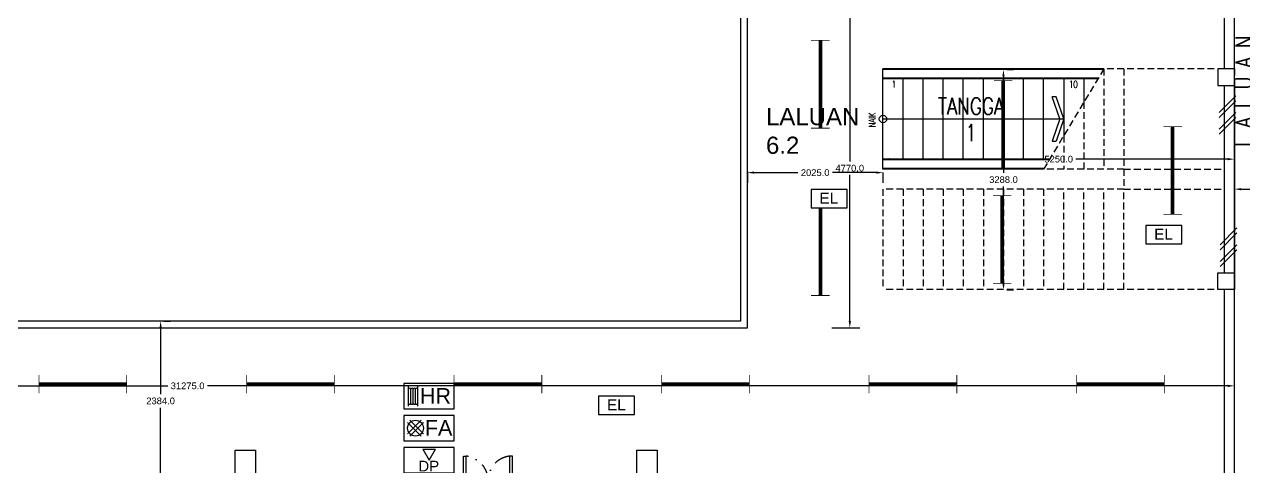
# Model space of a CAD drawing. Header units: inches. Extents: x -46 to 79554, y -41 to 101629.
# Drawn here: x 32038 to 50251, y 24761 to 31368 of the extents above; entities that cross this region are included whole.
import ezdxf
from ezdxf.enums import TextEntityAlignment as Align

# ---------------------------------------------------------------- set-up
doc = ezdxf.new("R2010")
doc.units = ezdxf.units.IN
doc.header["$MEASUREMENT"] = 0
for name, pattern in [('DASHDOT', [1, 0.5, -0.25, 0, -0.25]), ('DASHED2', [0.375, 0.25, -0.125]), ('HIDDEN', [0.375, 0.25, -0.125])]:
    doc.linetypes.add(name, pattern=pattern)
for name, color, linetype in [('A-COLUMN', 3, 'Continuous'), ('A-DOOR', 9, 'Continuous'), ('A-DRAIN', 9, 'Continuous'), ('A-NOTE', 2, 'Continuous'), ('A-ROOMSYM', 3, 'Continuous'), ('A-STAIR', 2, 'Continuous'), ('A-STAIRH', 8, 'HIDDEN'), ('A-SYM', 8, 'Continuous'), ('A-TXTBOMBA', 7, 'Continuous'), ('A-WALL', 1, 'Continuous'), ('A-WLH', 7, 'Continuous'), ('EL LIGHT', 6, 'Continuous'), ('LAMP', 5, 'Continuous'), ('MEAS', 7, 'Continuous')]:
    doc.layers.add(name, color=color, linetype=linetype)
doc.styles.add('arial', font='arial.ttf')
doc.styles.add('ROMANS', font='romans.shx', dxfattribs={"width": 0.75, "height": 200})
doc.styles.get("Standard").update_dxf_attribs({"font": 'arial.ttf'})
doc.styles.add('style1', font='romans.shx', dxfattribs={"height": 750})
doc.dimstyles.get("Standard").update_dxf_attribs({"dimtxt": 100, "dimasz": 100, "dimexe": 150, "dimexo": 50, "dimgap": 50, "dimtad": 0, "dimtih": 1, "dimtoh": 1, "dimdec": 1, "dimzin": 0, "dimdsep": 46, "dimtxsty": 'Standard', "dimcen": 0.09, "dimadec": 0, "dimazin": 0, "dimtfac": 1, "dimtdec": 1, "dimtofl": 0, "dimtmove": 0, "dimatfit": 3, "dimfxl": 1, "dimtolj": 1, "dimtzin": 0, "dimarcsym": 0})

# ---------------------------------------------------------------- blocks, each defined once
blk = doc.blocks.new('A$C49831240')
at = {"layer": 'A-WLH', "color": 8}
for p, q in [((250, 575), (0, 325)), ((250, 500), (0, 250)), ((250, 325), (0, 75)), ((250, 250), (0, 0))]:
    blk.add_line(p, q, dxfattribs=at)
blk = doc.blocks.new('A$C77D277CE')
at = {"layer": 'A-TXTBOMBA', "color": 8}
for p, q in [((67, 1028), (67, 1321)), ((103, 1066), (103, 1283)), ((137, 1066), (137, 1283)), ((172, 1066), (172, 1283)), ((207, 1028), (207, 1321)), ((258, 817), (54, 613)), ((258, 578), (54, 782)), ((293, 613), (89, 817)), ((293, 782), (89, 578)), ((281, 384), (377, 221)), ((281, 384), (469, 384)), ((377, 221), (469, 384))]:
    blk.add_line(p, q, dxfattribs=at)
for points in [[(750, 1365), (0, 1365), (0, 987), (750, 987)], [(750, 887), (0, 887), (0, 509), (750, 509)], [(750, 409), (0, 409), (0, 31), (750, 31)]]:
    blk.add_lwpolyline(points, close=True, dxfattribs=at)
blk.add_circle((173, 698), 118, dxfattribs=at)
for centre, radius, start, end in [((85, 1274), 20, 25.6963, 154.3037), ((120, 1274), 19.4, 26.5651, 153.4349), ((155, 1274), 19.4, 26.5651, 153.4349), ((189, 1274), 19.4, 26.5651, 153.4349), ((85, 1075), 20, 205.6963, 334.3037), ((120, 1075), 19.4, 206.5651, 333.4349), ((155, 1075), 19.4, 206.5651, 333.4349), ((189, 1075), 19.4, 206.5651, 333.4349)]:
    blk.add_arc(centre, radius, start, end, dxfattribs=at)
at = {"layer": 'A-TXTBOMBA', "color": 8, "style": 'arial'}
for s, height, p in [('HR', 230.5, (237, 1066)), ('FA', 230.5, (311, 588)), ('DP', 160, (215, 51))]:
    blk.add_text(s, height=height, dxfattribs=at).set_placement(p)
blk = doc.blocks.new('*D129')
at = {"layer": 'DEFPOINTS', "color": 0, "transparency": 16777216}
for p in [(50114, 29054), (51984, 29054), (51984, 28906)]:
    blk.add_point(p, dxfattribs=at)
at = {"layer": 'MEAS', "color": 0, "lineweight": -2, "transparency": 16777216}
for p, q in [((50114, 29004), (50114, 28756)), ((51984, 29004), (51984, 28756)), ((50214, 28906), (50806, 28906)), ((51884, 28906), (51292, 28906))]:
    blk.add_line(p, q, dxfattribs=at)
at = {"layer": 'MEAS', "color": 0, "transparency": 16777216}
for points in [[(50214, 28922), (50214, 28889), (50114, 28906)], [(51884, 28922), (51884, 28889), (51984, 28906)]]:
    blk.add_solid(points, dxfattribs=at)
at = {"layer": 'MEAS', "color": 0, "transparency": 16777216, "insert": (51049, 28906), "char_height": 100, "attachment_point": 5}
blk.add_mtext('\\A1;1870.1', dxfattribs=at)
blk = doc.blocks.new('*D130')
at = {"layer": 'DEFPOINTS', "color": 0, "transparency": 16777216}
for p in [(46664, 30692), (46664, 27404), (46664, 27404)]:
    blk.add_point(p, dxfattribs=at)
at = {"layer": 'MEAS', "color": 0, "lineweight": -2, "transparency": 16777216}
for p, q in [((46714, 30692), (46814, 30692)), ((46664, 30592), (46664, 29150)), ((46664, 27504), (46664, 28947)), ((46714, 27404), (46814, 27404))]:
    blk.add_line(p, q, dxfattribs=at)
at = {"layer": 'MEAS', "color": 0, "transparency": 16777216}
for points in [[(46647, 30592), (46680, 30592), (46664, 30692)], [(46647, 27504), (46680, 27504), (46664, 27404)]]:
    blk.add_solid(points, dxfattribs=at)
at = {"layer": 'MEAS', "color": 0, "transparency": 16777216, "insert": (46664, 29048), "char_height": 100, "attachment_point": 5}
blk.add_mtext('\\A1;3288.0', dxfattribs=at)
blk = doc.blocks.new('*D131')
at = {"layer": 'DEFPOINTS', "color": 0, "transparency": 16777216}
for p in [(44864, 29354), (50114, 29354), (50114, 29354)]:
    blk.add_point(p, dxfattribs=at)
at = {"layer": 'MEAS', "color": 0, "lineweight": -2, "transparency": 16777216}
for p, q in [((44864, 29404), (44864, 29504)), ((44964, 29354), (47231, 29354)), ((50014, 29354), (47746, 29354)), ((50114, 29404), (50114, 29504))]:
    blk.add_line(p, q, dxfattribs=at)
at = {"layer": 'MEAS', "color": 0, "transparency": 16777216}
for points in [[(44964, 29371), (44964, 29338), (44864, 29354)], [(50014, 29371), (50014, 29338), (50114, 29354)]]:
    blk.add_solid(points, dxfattribs=at)
at = {"layer": 'MEAS', "color": 0, "transparency": 16777216, "insert": (47489, 29354), "char_height": 100, "attachment_point": 5}
blk.add_mtext('\\A1;5250.0', dxfattribs=at)
blk = doc.blocks.new('*D168')
at = {"layer": 'DEFPOINTS', "color": 0, "transparency": 16777216}
for p in [(18839, 25967), (18839, 25823), (50114, 25823)]:
    blk.add_point(p, dxfattribs=at)
at = {"layer": 'MEAS', "color": 0, "lineweight": -2, "transparency": 16777216}
for p, q in [((18839, 25873), (18839, 26117)), ((50114, 25873), (50114, 26117)), ((18939, 25967), (34180, 25967)), ((50014, 25967), (34772, 25967))]:
    blk.add_line(p, q, dxfattribs=at)
at = {"layer": 'MEAS', "color": 0, "transparency": 16777216}
for points in [[(18939, 25984), (18939, 25950), (18839, 25967)], [(50014, 25984), (50014, 25950), (50114, 25967)]]:
    blk.add_solid(points, dxfattribs=at)
at = {"layer": 'MEAS', "color": 0, "transparency": 16777216, "insert": (34476, 25967), "char_height": 100, "attachment_point": 5}
blk.add_mtext('\\A1;31275.0', dxfattribs=at)
blk = doc.blocks.new('*D169')
at = {"layer": 'DEFPOINTS', "color": 0, "transparency": 16777216}
for p in [(34073, 26934), (34073, 26934), (34073, 24550)]:
    blk.add_point(p, dxfattribs=at)
at = {"layer": 'MEAS', "color": 0, "lineweight": -2, "transparency": 16777216}
for p, q in [((34073, 26834), (34073, 25844)), ((34123, 26934), (34223, 26934)), ((34073, 24650), (34073, 25641)), ((34123, 24550), (34223, 24550))]:
    blk.add_line(p, q, dxfattribs=at)
at = {"layer": 'MEAS', "color": 0, "transparency": 16777216}
for points in [[(34057, 26834), (34090, 26834), (34073, 26934)], [(34057, 24650), (34090, 24650), (34073, 24550)]]:
    blk.add_solid(points, dxfattribs=at)
at = {"layer": 'MEAS', "color": 0, "transparency": 16777216, "insert": (34073, 25742), "char_height": 100, "attachment_point": 5}
blk.add_mtext('\\A1;2384.0', dxfattribs=at)
blk = doc.blocks.new('*D170')
at = {"layer": 'DEFPOINTS', "color": 0, "transparency": 16777216}
for p in [(44052, 31604), (44368, 31604), (44052, 26834)]:
    blk.add_point(p, dxfattribs=at)
at = {"layer": 'MEAS', "color": 0, "lineweight": -2, "transparency": 16777216}
for p, q in [((44102, 31604), (44518, 31604)), ((44368, 31504), (44368, 29320)), ((44368, 26934), (44368, 29118)), ((44102, 26834), (44518, 26834))]:
    blk.add_line(p, q, dxfattribs=at)
at = {"layer": 'MEAS', "color": 0, "transparency": 16777216}
for points in [[(44352, 31504), (44385, 31504), (44368, 31604)], [(44352, 26934), (44385, 26934), (44368, 26834)]]:
    blk.add_solid(points, dxfattribs=at)
at = {"layer": 'MEAS', "color": 0, "transparency": 16777216, "insert": (44368, 29219), "char_height": 100, "attachment_point": 5}
blk.add_mtext('\\A1;4770.0', dxfattribs=at)
blk = doc.blocks.new('*D171')
at = {"layer": 'DEFPOINTS', "color": 0, "transparency": 16777216}
for p in [(42839, 29219), (44864, 29204), (44864, 29153)]:
    blk.add_point(p, dxfattribs=at)
at = {"layer": 'MEAS', "color": 0, "lineweight": -2, "transparency": 16777216}
for p, q in [((42839, 29169), (42839, 29003)), ((42939, 29153), (43593, 29153)), ((44764, 29153), (44110, 29153)), ((44864, 29154), (44864, 29003))]:
    blk.add_line(p, q, dxfattribs=at)
at = {"layer": 'MEAS', "color": 0, "transparency": 16777216}
for points in [[(42939, 29170), (42939, 29137), (42839, 29153)], [(44764, 29170), (44764, 29137), (44864, 29153)]]:
    blk.add_solid(points, dxfattribs=at)
at = {"layer": 'MEAS', "color": 0, "transparency": 16777216, "insert": (43851, 29153), "char_height": 100, "attachment_point": 5}
blk.add_mtext('\\A1;2025.0', dxfattribs=at)
blk = doc.blocks.new('YBC136')
at = {"layer": 'LAMP'}
for points, const_width in [([(-135001, 195526), (-135001, 195250)], 10.9), ([(-133690, 195526), (-133690, 195250)], 10.9), ([(-135001, 195388), (-133690, 195388)], 54.6)]:
    blk.add_lwpolyline(points, dxfattribs=dict(at, const_width=const_width))
blk = doc.blocks.new('*U272')
at = {"layer": 'LAMP'}
blk.add_blockref('YBC136', (134346, -195388, -5), dxfattribs=at)
blk = doc.blocks.new('*U273')
at = {"layer": 'LAMP', "color": 0, "linetype": 'ByBlock', "lineweight": -2, "transparency": 16777216}
for p in [(12400, 0), (15500, 0), (18600, 0), (21700, 0), (24800, 0), (27900, 0)]:
    blk.add_blockref('*U272', p, dxfattribs=at)
blk = doc.blocks.new('*U276')
at = {"layer": 'LAMP', "rotation": 270}
blk.add_blockref('YBC136', (-195388, -134346, -5), dxfattribs=at)
blk = doc.blocks.new('*U277')
at = {"layer": 'LAMP', "color": 0, "linetype": 'ByBlock', "lineweight": -2, "transparency": 16777216}
for p in [(0, 2500), (0, 0)]:
    blk.add_blockref('*U276', p, dxfattribs=at)
blk = doc.blocks.new('EMERGENCY LIGHT')
at = {"layer": 'EL LIGHT', "color": 6}
blk.add_lwpolyline([(49518, 4900), (48981, 4900), (48981, 4630), (49518, 4630)], close=True, dxfattribs=at)
at = {"layer": 'EL LIGHT', "color": 6, "style": 'arial'}
blk.add_text('EL', height=164.8, dxfattribs=at).set_placement((49105, 4690))

msp = doc.modelspace()

# ---------------------------------------------------------------- linework, layer by layer
at = {"layer": 'A-COLUMN', "color": 8}
for p, q in [((50113.78, 30704.44), (49863.78, 30704.44)), ((49863.78, 30704.44), (49863.78, 30454.44)), ((50113.78, 30454.44), (50113.78, 30704.44)), ((49863.78, 30454.44), (50113.78, 30454.44)), ((49863.78, 27404.44), (49863.78, 27654.44)), ((49863.78, 27654.44), (50113.78, 27654.44)), ((50113.78, 27654.44), (50113.78, 27404.44)), ((50113.78, 27404.44), (49863.78, 27404.44))]:
    msp.add_line(p, q, dxfattribs=at)
for points in [[(35188.78, 25004.44), (35488.78, 25004.44), (35488.78, 24404.44), (35188.78, 24404.44)], [(41188.78, 25004.44), (41488.78, 25004.44), (41488.78, 24404.44), (41188.78, 24404.44)], [(41188.78, 25004.44), (41488.78, 25004.44), (41488.78, 24404.44), (41188.78, 24404.44)]]:
    msp.add_lwpolyline(points, close=True, dxfattribs=at)
at = {"layer": 'A-DOOR', "color": 8}
for p, q in [((38598.78, 24554.44), (38598.78, 24917.45)), ((38598.78, 24917.45), (38636.78, 24917.45)), ((38636.78, 24554.44), (38636.78, 24917.45)), ((39290.78, 24554.44), (39290.78, 24917.45)), ((39328.78, 24917.45), (39290.78, 24917.45)), ((39328.78, 24554.44), (39328.78, 24917.45))]:
    msp.add_line(p, q, dxfattribs=at)
at = {"layer": 'A-DOOR', "color": 8, "linetype": 'DASHDOT', "ltscale": 500}
for centre, start, end in [((38598.78, 24554.44), 0, 84.024132), ((39328.78, 24554.44), 95.975868, 180)]:
    msp.add_arc(centre, 365, start, end, dxfattribs=at)
at = {"layer": 'A-DRAIN', "color": 8, "linetype": 'Continuous', "ltscale": 1000}
for p, q in [((42838.78, 26834.44), (42838.78, 31604.44)), ((42738.78, 26934.44), (42738.78, 31504.44)), ((42738.78, 26934.44), (18508.78, 26934.44)), ((26038.78, 26834.44), (42838.78, 26834.44))]:
    msp.add_line(p, q, dxfattribs=at)
at = {"layer": 'A-NOTE', "color": 8, "linetype": 'Continuous', "ltscale": 500}
for p, q in [((48163.78, 30704.44), (44863.78, 30704.44)), ((48073.78, 30554.44), (44863.78, 30554.44)), ((47506.14, 29954.44), (47393.37, 30285.4)), ((47451.02, 30285.4), (47393.37, 30285.4)), ((47563.78, 29954.44), (47451.02, 30285.4)), ((44863.78, 29954.44), (47563.78, 29954.44)), ((47506.14, 29954.44), (47393.37, 29623.47)), ((47563.78, 29954.44), (47451.02, 29623.47)), ((47393.37, 29623.47), (47451.02, 29623.47)), ((47353.78, 29354.44), (44863.78, 29354.44)), ((47263.78, 29204.44), (44863.78, 29204.44))]:
    msp.add_line(p, q, dxfattribs=at)
msp.add_circle((44863.78, 29954.44), 55, dxfattribs=at)
at = {"layer": 'A-STAIR', "color": 8}
for p, q in [((49963.78, 30704.44), (49963.78, 39854.44)), ((50113.78, 18104.44), (50113.78, 39854.44)), ((44863.78, 29204.44), (44863.78, 30704.44)), ((48156.58, 30692.44), (44863.78, 30692.44)), ((48080.98, 30566.44), (44863.78, 30566.44)), ((45163.78, 29354.44), (45163.78, 30554.44)), ((45463.78, 29354.44), (45463.78, 30554.44)), ((45763.78, 29354.44), (45763.78, 30554.44)), ((46063.78, 29354.44), (46063.78, 30554.44)), ((46363.78, 29354.44), (46363.78, 30554.44)), ((46663.78, 29354.44), (46663.78, 30554.44)), ((46963.78, 29354.44), (46963.78, 30554.44)), ((47263.78, 29354.44), (47263.78, 30554.44)), ((47563.78, 30554.44), (47563.78, 29704.44)), ((47863.78, 30554.44), (47863.78, 30204.44)), ((47346.58, 29342.44), (44863.78, 29342.44)), ((47270.98, 29216.44), (44863.78, 29216.44)), ((49963.78, 18104.44), (49963.78, 27404.44))]:
    msp.add_line(p, q, dxfattribs=at)
at = {"layer": 'A-STAIRH', "color": 8, "linetype": 'DASHED2', "ltscale": 400}
for p, q in [((48163.78, 30704.44), (47263.78, 29204.44)), ((50113.78, 30704.44), (48013.78, 30704.44)), ((48163.78, 30704.44), (48163.78, 29204.44)), ((48463.78, 30704.44), (48463.78, 29204.44)), ((50113.78, 30704.44), (50113.78, 27404.44)), ((47863.78, 30204.44), (47863.78, 29204.44)), ((47563.78, 29704.44), (47563.78, 29204.44)), ((48463.78, 29204.44), (47263.78, 29204.44)), ((48463.78, 29204.44), (48463.78, 28904.44)), ((48463.78, 29204.44), (49963.78, 29204.44)), ((48463.78, 28904.44), (44863.78, 28904.44)), ((44863.78, 28904.44), (44863.78, 27404.44)), ((45163.78, 28904.44), (45163.78, 27404.44)), ((45463.78, 28904.44), (45463.78, 27404.44)), ((45763.78, 28904.44), (45763.78, 27404.44)), ((46063.78, 28904.44), (46063.78, 27404.44)), ((46363.78, 28904.44), (46363.78, 27404.44)), ((46663.78, 28904.44), (46663.78, 27404.44)), ((46963.78, 28904.44), (46963.78, 27404.44)), ((47263.78, 28904.44), (47263.78, 27404.44)), ((47563.78, 27404.44), (47563.78, 28904.44)), ((47863.78, 27404.44), (47863.78, 28904.44)), ((48163.78, 27404.44), (48163.78, 28904.44)), ((48463.78, 27404.44), (48463.78, 28904.44)), ((48463.78, 28904.44), (49963.78, 28904.44)), ((50113.78, 27404.44), (44863.78, 27404.44))]:
    msp.add_line(p, q, dxfattribs=at)
at = {"layer": 'A-WALL', "color": 8}
for points in [[(49963.78, 27654.44), (49963.78, 30454.44)], [(50113.78, 30454.44), (50113.78, 27654.44)]]:
    msp.add_lwpolyline(points, dxfattribs=at)

# ---------------------------------------------------------------- block references
at = {"layer": 'A-TXTBOMBA', "color": 8}
msp.add_blockref('A$C77D277CE', (37708.43, 24637.54), dxfattribs=at)
at = {"layer": 'A-WLH', "color": 8}
for p in [(49887.09, 29726.45), (49902, 27751.74)]:
    msp.add_blockref('A$C49831240', p, dxfattribs=at)
at = {"layer": 'LAMP', "color": 0}
for name, p in [('*U277', (43928.24, 27972.92)), ('EMERGENCY LIGHT', (-5190.81, 23998.56)), ('EMERGENCY LIGHT', (-190.01, 23461.34)), ('*U273', (20511.45, 25993.18, -10.92)), ('EMERGENCY LIGHT', (-8364.68, 20911.12))]:
    msp.add_blockref(name, p, dxfattribs=at)
at = {"layer": 'LAMP', "rotation": 270}
for p in [(-148728.92, -104474.68), (-146197.03, -105159.5), (-148743.1, -106190.28)]:
    msp.add_blockref('YBC136', p, dxfattribs=at)

# ---------------------------------------------------------------- texts
at = {"layer": 'A-NOTE', "color": 8, "linetype": 'Continuous', "ltscale": 500, "style": 'ROMANS', "width": 0.75}
msp.add_text('NAIK', height=100, rotation=90, dxfattribs=at).set_placement((44752.33, 29829.75))
at = {"layer": 'A-ROOMSYM', "color": 8, "style": 'style1', "width": 0.8}
msp.add_text('L A L U A N', height=250, rotation=90, dxfattribs=at).set_placement((50378.56, 30372.13), align=Align.CENTER)
for s, p in [('TANGGA', (46179.9, 30020.94)), ('1', (46179.9, 29624.74))]:
    msp.add_text(s, height=250, dxfattribs=at).set_placement(p, align=Align.CENTER)
at = {"layer": 'A-SYM', "color": 8, "linetype": 'HIDDEN', "ltscale": 500, "style": 'ROMANS', "width": 0.75}
for s, p in [('1', (44997.27, 30422.52)), ('10', (47643.44, 30422.19))]:
    msp.add_text(s, height=100, dxfattribs=at).set_placement(p)
at = {"layer": 'MEAS', "insert": (43116.1, 30118.22), "char_height": 256.551, "attachment_point": 1}
msp.add_mtext_dynamic_manual_height_columns('LALUAN 6.2', width=893.5584, gutter_width=1282.76, heights=[0], dxfattribs=at)

# ---------------------------------------------------------------- dimensions: what is measured, and where the dimension line sits
at = {"layer": 'MEAS'}
for base, p1, p2, picture, middle in [((44368.21, 31604.44), (44051.54, 26834.44), (44051.54, 31604.44), '*D170', (44368.21, 29219.44)), ((46663.78, 27404.44), (46663.78, 30692.44), (46663.78, 27404.44), '*D130', (46663.78, 29048.44)), ((34073.31, 26934.44), (34073.31, 24550.46), (34073.31, 26934.44), '*D169', (34073.31, 25742.45))]:
    dim = msp.add_linear_dim(base=base, p1=p1, p2=p2, angle=90, dimstyle='Standard', dxfattribs=at)
    dim.commit()
    dim.dimension.update_dxf_attribs({"geometry": picture, "text_midpoint": middle})
for base, p1, p2, picture, middle in [((50113.78, 29354.44), (44863.78, 29354.44), (50113.78, 29354.44), '*D131', (47488.78, 29354.44)), ((51983.88, 28905.78), (50113.78, 29054.44), (51983.88, 29054.44), '*D129', (51048.83, 28905.78)), ((18838.78, 25966.85), (50113.78, 25823.29), (18838.78, 25823.29), '*D168', (34476.28, 25966.85))]:
    dim = msp.add_linear_dim(base=base, p1=p1, p2=p2, dimstyle='Standard', dxfattribs=at)
    dim.commit()
    dim.dimension.update_dxf_attribs({"geometry": picture, "text_midpoint": middle})
dim = msp.add_linear_dim(base=(44863.78, 29153.38), p1=(42838.78, 29219.44), p2=(44863.78, 29204.44), dimstyle='Standard', dxfattribs=at)
dim.commit()
dim.dimension.update_dxf_attribs({"geometry": '*D171', "text_midpoint": (43851.28, 29153.38), "dimtype": 160})

doc.saveas('drawing.dxf')
